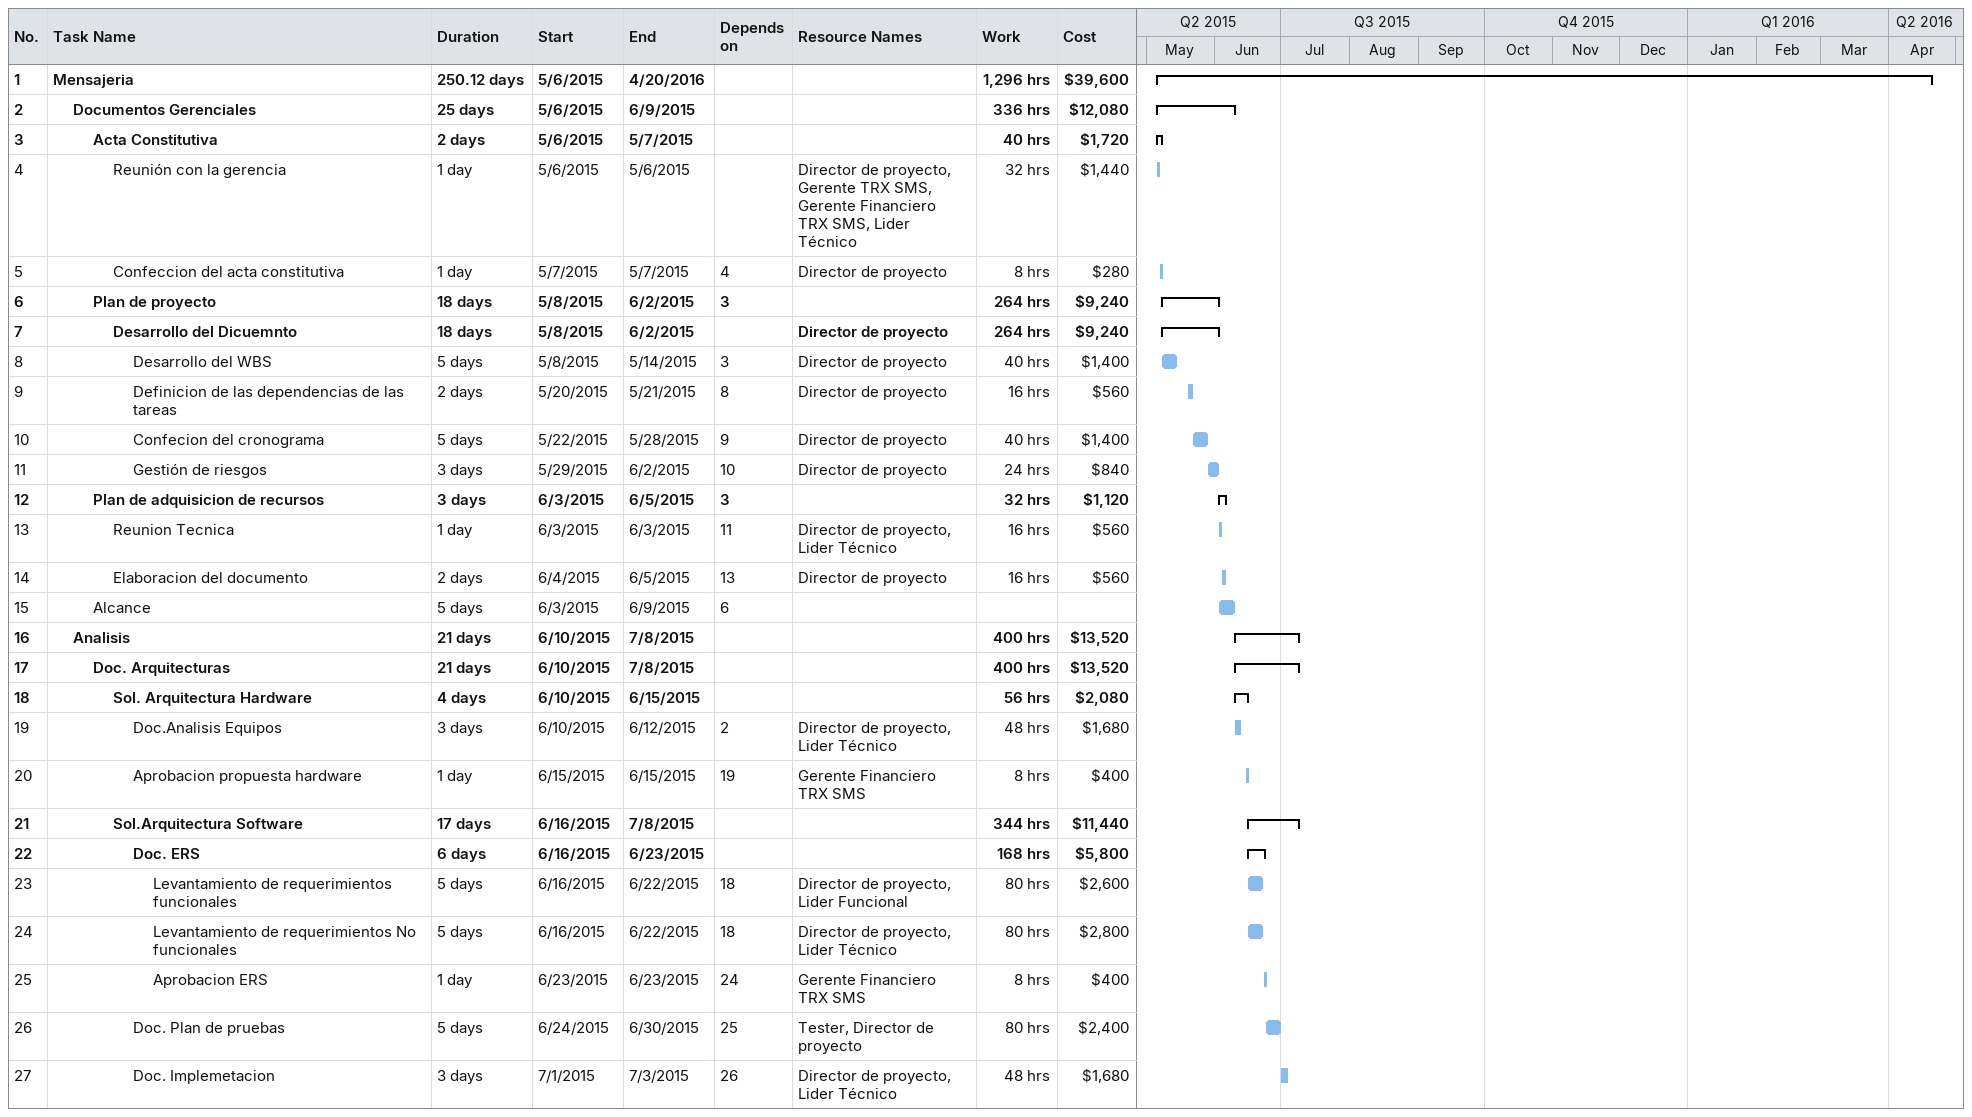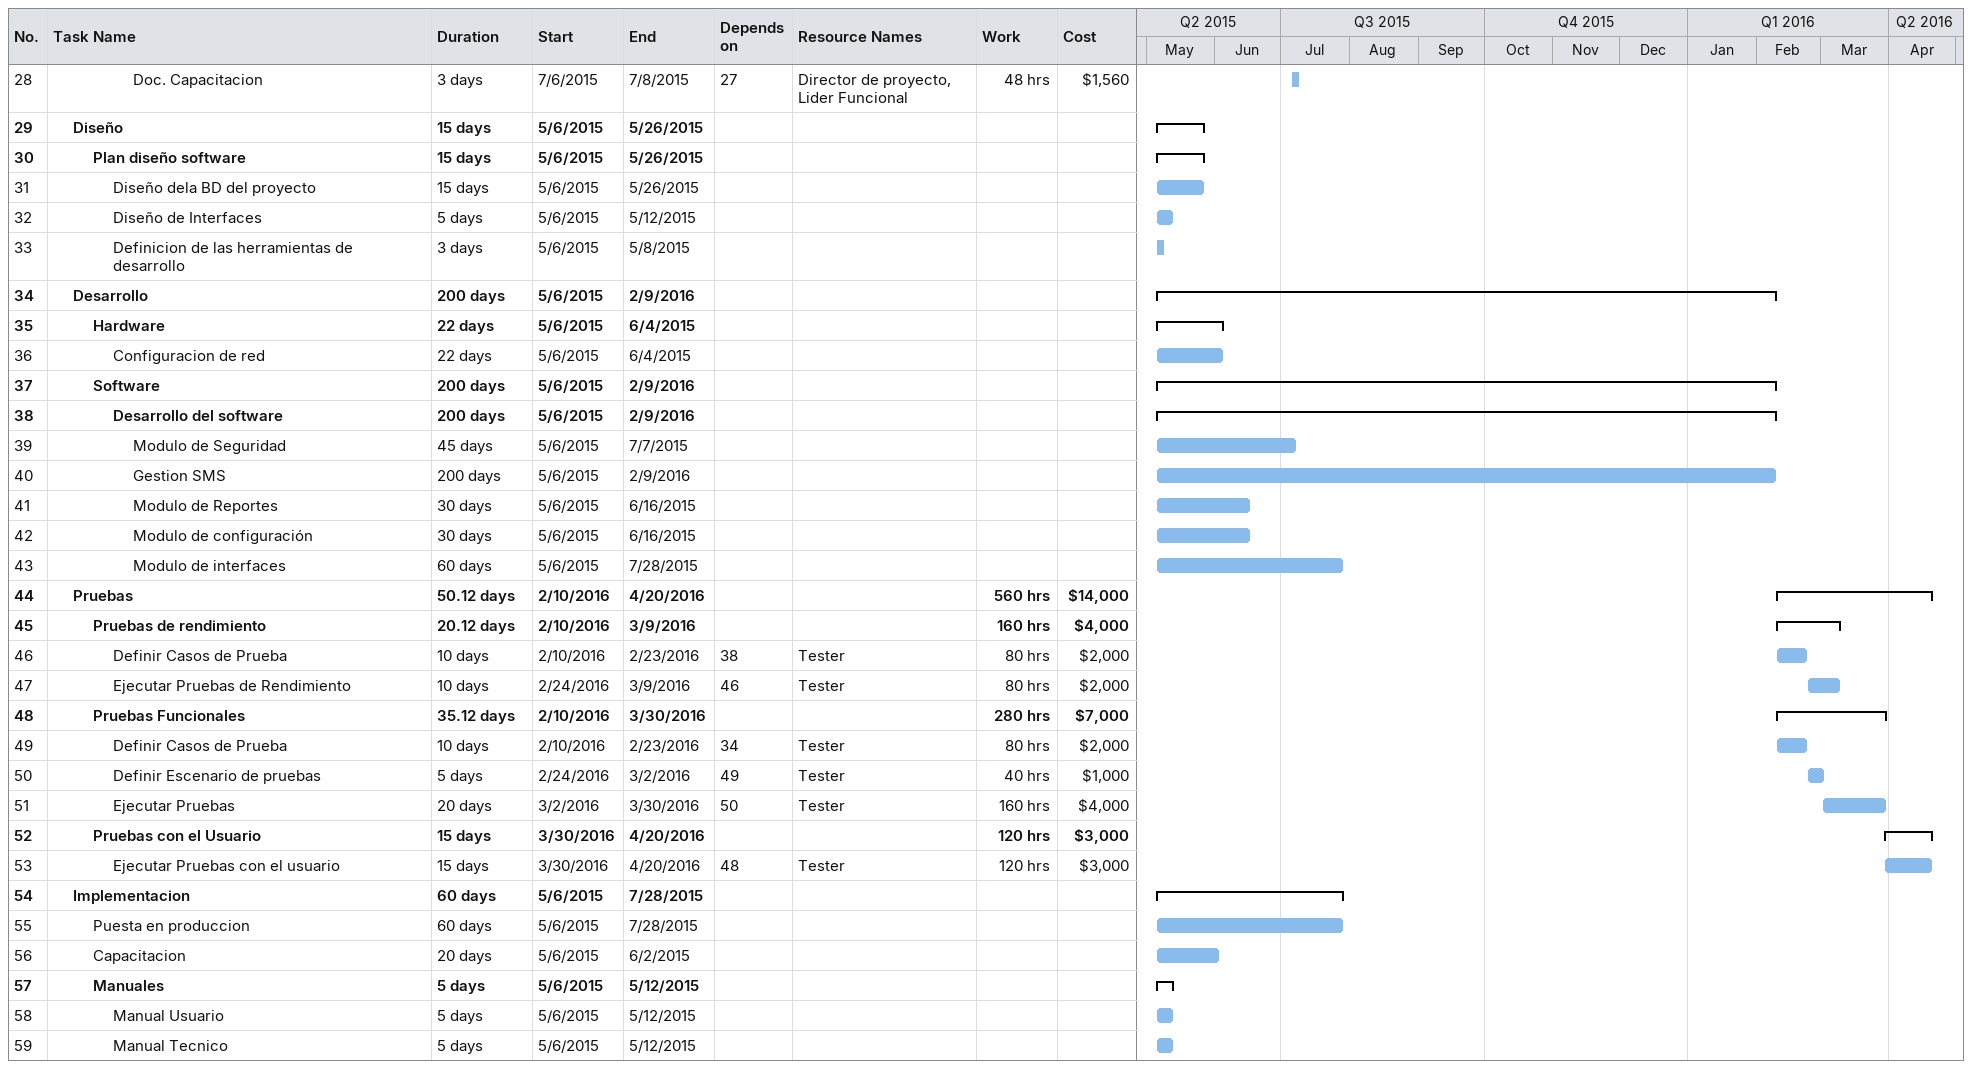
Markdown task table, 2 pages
| ID | Level | Task | Duration | Start | Finish | Predecessors | Resources | Work (h) | Cost ($) |
|---|---|---|---|---|---|---|---|---|---|
| 1 | 1 | **Mensajeria** | 250.12d | 2015-05-06 | 2016-04-20 |  |  | 1296 | 39600 |
| 2 | 2 | **Documentos Gerenciales** | 25d | 2015-05-06 | 2015-06-09 |  |  | 336 | 12080 |
| 3 | 3 | **Acta Constitutiva** | 2d | 2015-05-06 | 2015-05-07 |  |  | 40 | 1720 |
| 4 | 4 | Reunión con la gerencia | 1d | 2015-05-06 | 2015-05-06 |  | Director de proyecto, Gerente TRX SMS, Gerente Financiero TRX SMS, Lider Técnico | 32 | 1440 |
| 5 | 4 | Confeccion del acta constitutiva | 1d | 2015-05-07 | 2015-05-07 | 4 | Director de proyecto | 8 | 280 |
| 6 | 3 | **Plan de proyecto** | 18d | 2015-05-08 | 2015-06-02 | 3 |  | 264 | 9240 |
| 7 | 4 | **Desarrollo del Dicuemnto** | 18d | 2015-05-08 | 2015-06-02 |  | Director de proyecto | 264 | 9240 |
| 8 | 5 | Desarrollo del WBS | 5d | 2015-05-08 | 2015-05-14 | 3 | Director de proyecto | 40 | 1400 |
| 9 | 5 | Definicion de las dependencias de las tareas | 2d | 2015-05-20 | 2015-05-21 | 8 | Director de proyecto | 16 | 560 |
| 10 | 5 | Confecion del cronograma | 5d | 2015-05-22 | 2015-05-28 | 9 | Director de proyecto | 40 | 1400 |
| 11 | 5 | Gestión de riesgos | 3d | 2015-05-29 | 2015-06-02 | 10 | Director de proyecto | 24 | 840 |
| 12 | 3 | **Plan de adquisicion de recursos** | 3d | 2015-06-03 | 2015-06-05 | 3 |  | 32 | 1120 |
| 13 | 4 | Reunion Tecnica | 1d | 2015-06-03 | 2015-06-03 | 11 | Director de proyecto, Lider Técnico | 16 | 560 |
| 14 | 4 | Elaboracion del documento | 2d | 2015-06-04 | 2015-06-05 | 13 | Director de proyecto | 16 | 560 |
| 15 | 3 | Alcance | 5d | 2015-06-03 | 2015-06-09 | 6 |  |  |  |
| 16 | 2 | **Analisis** | 21d | 2015-06-10 | 2015-07-08 |  |  | 400 | 13520 |
| 17 | 3 | **Doc. Arquitecturas** | 21d | 2015-06-10 | 2015-07-08 |  |  | 400 | 13520 |
| 18 | 4 | **Sol. Arquitectura Hardware** | 4d | 2015-06-10 | 2015-06-15 |  |  | 56 | 2080 |
| 19 | 5 | Doc.Analisis Equipos | 3d | 2015-06-10 | 2015-06-12 | 2 | Director de proyecto, Lider Técnico | 48 | 1680 |
| 20 | 5 | Aprobacion propuesta hardware | 1d | 2015-06-15 | 2015-06-15 | 19 | Gerente Financiero TRX SMS | 8 | 400 |
| 21 | 4 | **Sol.Arquitectura Software** | 17d | 2015-06-16 | 2015-07-08 |  |  | 344 | 11440 |
| 22 | 5 | **Doc. ERS** | 6d | 2015-06-16 | 2015-06-23 |  |  | 168 | 5800 |
| 23 | 6 | Levantamiento de requerimientos funcionales | 5d | 2015-06-16 | 2015-06-22 | 18 | Director de proyecto, Lider Funcional | 80 | 2600 |
| 24 | 6 | Levantamiento de requerimientos No funcionales | 5d | 2015-06-16 | 2015-06-22 | 18 | Director de proyecto, Lider Técnico | 80 | 2800 |
| 25 | 6 | Aprobacion ERS | 1d | 2015-06-23 | 2015-06-23 | 24 | Gerente Financiero TRX SMS | 8 | 400 |
| 26 | 5 | Doc. Plan de pruebas | 5d | 2015-06-24 | 2015-06-30 | 25 | Tester, Director de proyecto | 80 | 2400 |
| 27 | 5 | Doc. Implemetacion | 3d | 2015-07-01 | 2015-07-03 | 26 | Director de proyecto, Lider Técnico | 48 | 1680 |
| 28 | 5 | Doc. Capacitacion | 3d | 2015-07-06 | 2015-07-08 | 27 | Director de proyecto, Lider Funcional | 48 | 1560 |
| 29 | 2 | **Diseño** | 15d | 2015-05-06 | 2015-05-26 |  |  |  |  |
| 30 | 3 | **Plan diseño software** | 15d | 2015-05-06 | 2015-05-26 |  |  |  |  |
| 31 | 4 | Diseño dela BD del proyecto | 15d | 2015-05-06 | 2015-05-26 |  |  |  |  |
| 32 | 4 | Diseño de Interfaces | 5d | 2015-05-06 | 2015-05-12 |  |  |  |  |
| 33 | 4 | Definicion de las herramientas de desarrollo | 3d | 2015-05-06 | 2015-05-08 |  |  |  |  |
| 34 | 2 | **Desarrollo** | 200d | 2015-05-06 | 2016-02-09 |  |  |  |  |
| 35 | 3 | **Hardware** | 22d | 2015-05-06 | 2015-06-04 |  |  |  |  |
| 36 | 4 | Configuracion de red | 22d | 2015-05-06 | 2015-06-04 |  |  |  |  |
| 37 | 3 | **Software** | 200d | 2015-05-06 | 2016-02-09 |  |  |  |  |
| 38 | 4 | **Desarrollo del software** | 200d | 2015-05-06 | 2016-02-09 |  |  |  |  |
| 39 | 5 | Modulo de Seguridad | 45d | 2015-05-06 | 2015-07-07 |  |  |  |  |
| 40 | 5 | Gestion SMS | 200d | 2015-05-06 | 2016-02-09 |  |  |  |  |
| 41 | 5 | Modulo de Reportes | 30d | 2015-05-06 | 2015-06-16 |  |  |  |  |
| 42 | 5 | Modulo de configuración | 30d | 2015-05-06 | 2015-06-16 |  |  |  |  |
| 43 | 5 | Modulo de interfaces | 60d | 2015-05-06 | 2015-07-28 |  |  |  |  |
| 44 | 2 | **Pruebas** | 50.12d | 2016-02-10 | 2016-04-20 |  |  | 560 | 14000 |
| 45 | 3 | **Pruebas de rendimiento** | 20.12d | 2016-02-10 | 2016-03-09 |  |  | 160 | 4000 |
| 46 | 4 | Definir Casos de Prueba | 10d | 2016-02-10 | 2016-02-23 | 38 | Tester | 80 | 2000 |
| 47 | 4 | Ejecutar Pruebas de Rendimiento | 10d | 2016-02-24 | 2016-03-09 | 46 | Tester | 80 | 2000 |
| 48 | 3 | **Pruebas Funcionales** | 35.12d | 2016-02-10 | 2016-03-30 |  |  | 280 | 7000 |
| 49 | 4 | Definir Casos de Prueba | 10d | 2016-02-10 | 2016-02-23 | 34 | Tester | 80 | 2000 |
| 50 | 4 | Definir Escenario de pruebas | 5d | 2016-02-24 | 2016-03-02 | 49 | Tester | 40 | 1000 |
| 51 | 4 | Ejecutar Pruebas | 20d | 2016-03-02 | 2016-03-30 | 50 | Tester | 160 | 4000 |
| 52 | 3 | **Pruebas con el Usuario** | 15d | 2016-03-30 | 2016-04-20 |  |  | 120 | 3000 |
| 53 | 4 | Ejecutar Pruebas con el usuario | 15d | 2016-03-30 | 2016-04-20 | 48 | Tester | 120 | 3000 |
| 54 | 2 | **Implementacion** | 60d | 2015-05-06 | 2015-07-28 |  |  |  |  |
| 55 | 3 | Puesta en produccion | 60d | 2015-05-06 | 2015-07-28 |  |  |  |  |
| 56 | 3 | Capacitacion | 20d | 2015-05-06 | 2015-06-02 |  |  |  |  |
| 57 | 3 | **Manuales** | 5d | 2015-05-06 | 2015-05-12 |  |  |  |  |
| 58 | 4 | Manual Usuario | 5d | 2015-05-06 | 2015-05-12 |  |  |  |  |
| 59 | 4 | Manual Tecnico | 5d | 2015-05-06 | 2015-05-12 |  |  |  |  |
